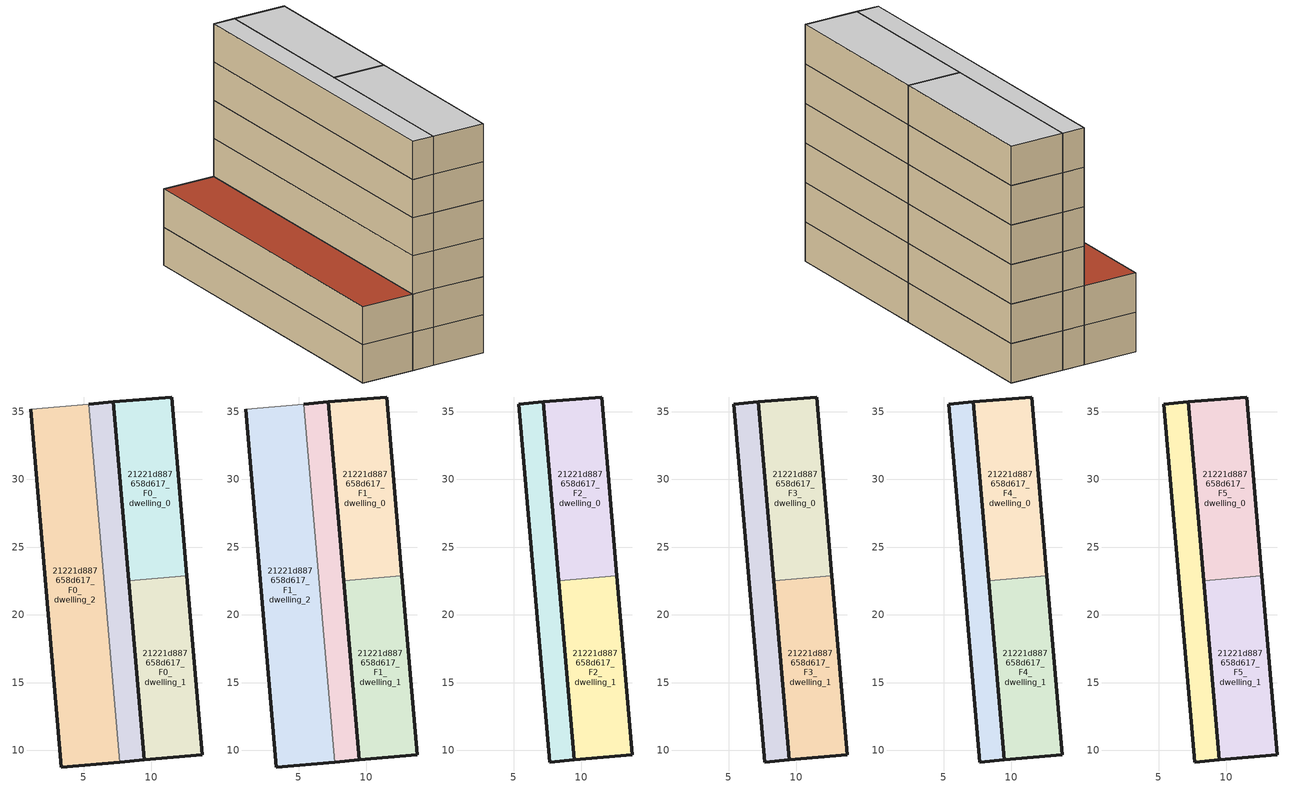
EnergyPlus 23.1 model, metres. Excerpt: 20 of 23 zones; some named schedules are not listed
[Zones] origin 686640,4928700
21221d887658d617_F0_dwelling_0
 floor ground (EU_floor_Construction): 12.62,22.87 11.49,36.08 7.19,35.71 8.32,22.5 z0
 wall outside (EU_wall_Construction): 8.32,22.5 7.19,35.71 11.49,36.08 12.62,22.87 z0:3
 wall to 21221d887658d617_F0_dwelling_1 (EU_wall_Construction): 12.62,22.87 8.32,22.5 z0:3
21221d887658d617_F0_dwelling_1
 floor ground (EU_floor_Construction): 13.76,9.67 12.62,22.87 8.32,22.5 9.45,9.3 z0
 wall outside (EU_wall_Construction): 12.62,22.87 13.76,9.67 9.45,9.3 8.32,22.5 z0:3
21221d887658d617_F0_dwelling_2
 floor ground (EU_floor_Construction): 7.66,9.14 5.39,35.56 1.09,35.19 3.36,8.77 z0
 wall outside (EU_wall_Construction): 7.66,9.14 3.36,8.77 1.09,35.19 z0:3
 wall adiabatic (EU_wall_Construction): 1.09,35.19 5.39,35.56 z0:3
 wall to 21221d887658d617_F0_circulation (EU_wall_Construction): 5.39,35.56 7.66,9.14 z0:3
21221d887658d617_F0_circulation
 floor ground (EU_floor_Construction): 9.45,9.3 7.19,35.71 5.39,35.56 7.66,9.14 z0
 wall outside (EU_wall_Construction): 5.39,35.56 7.19,35.71 9.45,9.3 7.66,9.14 z0:3
21221d887658d617_F1_dwelling_0
 floor to 21221d887658d617_F0_dwelling_0 (EU_floor_Construction): 12.62,22.87 11.49,36.08 7.19,35.71 8.32,22.5 z3
 wall outside (EU_wall_Construction): 8.32,22.5 7.19,35.71 11.49,36.08 12.62,22.87 z3:6
 wall to 21221d887658d617_F1_dwelling_1 (EU_wall_Construction): 12.62,22.87 8.32,22.5 z3:6
21221d887658d617_F1_dwelling_1
 floor to 21221d887658d617_F0_dwelling_1 (EU_floor_Construction): 13.75,9.67 12.62,22.87 8.32,22.5 9.45,9.3 z3
 wall outside (EU_wall_Construction): 12.62,22.87 13.76,9.67 9.45,9.3 8.32,22.5 z3:6
21221d887658d617_F1_dwelling_2
 floor to 21221d887658d617_F0_dwelling_2 (EU_floor_Construction): 7.66,9.14 5.39,35.56 1.09,35.19 3.36,8.77 z3
 wall outside (EU_wall_Construction): 7.66,9.14 3.36,8.77 1.09,35.19 z3:6
 wall adiabatic (EU_wall_Construction): 1.09,35.19 5.39,35.56 z3:6
 wall to 21221d887658d617_F1_circulation (EU_wall_Construction): 5.39,35.56 7.66,9.14 z3:6
 roof outside (EU_roof_Construction): 5.39,35.56 7.66,9.14 3.36,8.77 1.09,35.19 z6
21221d887658d617_F1_circulation
 floor to 21221d887658d617_F0_circulation (EU_floor_Construction): 9.45,9.3 7.19,35.71 5.39,35.56 7.66,9.14 z3
 wall outside (EU_wall_Construction): 5.39,35.56 7.19,35.71 9.45,9.3 7.66,9.14 z3:6
21221d887658d617_F2_dwelling_0
 floor to 21221d887658d617_F1_dwelling_0 (EU_floor_Construction): 12.62,22.87 11.49,36.08 7.19,35.71 8.32,22.5 z6
 wall outside (EU_wall_Construction): 8.32,22.5 7.19,35.71 11.49,36.08 12.62,22.87 z6:9
 wall to 21221d887658d617_F2_dwelling_1 (EU_wall_Construction): 12.62,22.87 8.32,22.5 z6:9
21221d887658d617_F2_dwelling_1
 floor to 21221d887658d617_F1_dwelling_1 (EU_floor_Construction): 13.75,9.67 12.62,22.87 8.32,22.5 9.45,9.3 z6
 wall outside (EU_wall_Construction): 12.62,22.87 13.76,9.67 9.45,9.3 8.32,22.5 z6:9
21221d887658d617_F2_circulation
 floor to 21221d887658d617_F1_circulation (EU_floor_Construction): 9.45,9.3 7.19,35.71 5.39,35.56 7.66,9.14 z6
 wall outside (EU_wall_Construction): 5.39,35.56 7.19,35.71 9.45,9.3 7.66,9.14 5.39,35.56 z6:9
21221d887658d617_F3_dwelling_0
 floor to 21221d887658d617_F2_dwelling_0 (EU_floor_Construction): 12.62,22.87 11.49,36.08 7.19,35.71 8.32,22.5 z9
 wall outside (EU_wall_Construction): 8.32,22.5 7.19,35.71 11.49,36.08 12.62,22.87 z9:12
 wall to 21221d887658d617_F3_dwelling_1 (EU_wall_Construction): 12.62,22.87 8.32,22.5 z9:12
21221d887658d617_F3_dwelling_1
 floor to 21221d887658d617_F2_dwelling_1 (EU_floor_Construction): 13.75,9.67 12.62,22.87 8.32,22.5 9.45,9.3 z9
 wall outside (EU_wall_Construction): 12.62,22.87 13.76,9.67 9.45,9.3 8.32,22.5 z9:12
21221d887658d617_F3_circulation
 floor to 21221d887658d617_F2_circulation (EU_floor_Construction): 9.45,9.3 7.19,35.71 5.39,35.56 7.66,9.14 z9
 wall outside (EU_wall_Construction): 5.39,35.56 7.19,35.71 9.45,9.3 7.66,9.14 5.39,35.56 z9:12
21221d887658d617_F4_dwelling_0
 floor to 21221d887658d617_F3_dwelling_0 (EU_floor_Construction): 12.62,22.87 11.49,36.08 7.19,35.71 8.32,22.5 z12
 wall outside (EU_wall_Construction): 8.32,22.5 7.19,35.71 11.49,36.08 12.62,22.87 z12:15
 wall to 21221d887658d617_F4_dwelling_1 (EU_wall_Construction): 12.62,22.87 8.32,22.5 z12:15
21221d887658d617_F4_dwelling_1
 floor to 21221d887658d617_F3_dwelling_1 (EU_floor_Construction): 13.75,9.67 12.62,22.87 8.32,22.5 9.45,9.3 z12
 wall outside (EU_wall_Construction): 12.62,22.87 13.76,9.67 9.45,9.3 8.32,22.5 z12:15
21221d887658d617_F4_circulation
 floor to 21221d887658d617_F3_circulation (EU_floor_Construction): 9.45,9.3 7.19,35.71 5.39,35.56 7.66,9.14 z12
 wall outside (EU_wall_Construction): 5.39,35.56 7.19,35.71 9.45,9.3 7.66,9.14 5.39,35.56 z12:15
21221d887658d617_F5_dwelling_0
 floor to 21221d887658d617_F4_dwelling_0 (EU_floor_Construction): 12.62,22.87 11.49,36.08 7.19,35.71 8.32,22.5 z15
 wall outside (EU_wall_Construction): 8.32,22.5 7.19,35.71 11.49,36.08 12.62,22.87 z15:18
 wall to 21221d887658d617_F5_dwelling_1 (EU_wall_Construction): 12.62,22.87 8.32,22.5 z15:18
 ceiling to 21221d887658d617_F6_dwelling_0 (EU_floor_Construction): 11.49,36.08 12.62,22.87 8.32,22.5 7.19,35.71 z18
21221d887658d617_F5_dwelling_1
 floor to 21221d887658d617_F4_dwelling_1 (EU_floor_Construction): 13.75,9.67 12.62,22.87 8.32,22.5 9.45,9.3 z15
 wall outside (EU_wall_Construction): 12.62,22.87 13.76,9.67 9.45,9.3 8.32,22.5 z15:18
 ceiling to 21221d887658d617_F6_dwelling_1 (EU_floor_Construction): 12.62,22.87 13.75,9.67 9.45,9.3 8.32,22.5 z18
21221d887658d617_F5_circulation
 floor to 21221d887658d617_F4_circulation (EU_floor_Construction): 9.45,9.3 7.19,35.71 5.39,35.56 7.66,9.14 z15
 wall outside (EU_wall_Construction): 5.39,35.56 7.19,35.71 9.45,9.3 7.66,9.14 5.39,35.56 z15:18
 ceiling to 21221d887658d617_F6_circulation (EU_floor_Construction): 7.19,35.71 9.45,9.3 7.66,9.14 5.39,35.56 z18
[Building]
EU S2 Campaign: North Axis=0; Terrain=City; Solar Distribution=FullExterior
[Site:Location]
Bologna: Latitude=44.5; Longitude=11.25; Time Zone=1; Elevation=37
[SizingPeriod:WeatherFileDays]
AnnualSizingPeriod: Begin Month=1; Begin Day of Month=1; End Month=12; End Day of Month=31; Day of Week for Start Day=Monday; Use Weather File Daylight Saving Period=No; Use Weather File Rain and Snow Indicators=No
[MATERIAL]
EU_InternalMass_Material: Roughness=MediumRough; Thickness=0.1; Conductivity=1; Density=1800; Specific Heat=900; Thermal Absorptance=0.9; Solar Absorptance=0.7; Visible Absorptance=0.7
[MATERIAL:NOMASS] Roughness=MediumRough; Thermal Absorptance=0.9; Solar Absorptance=0.7; Visible Absorptance=0.7
Name | Thermal Resistance
EU_wall_NoMass | 0.905828
EU_roof_NoMass | 0.37593
EU_floor_NoMass | 0.67114
[CONSTRUCTION]
EU_wall_Construction: EU_wall_NoMass
EU_roof_Construction: EU_roof_NoMass
EU_floor_Construction: EU_floor_NoMass
EU_InternalMass_Construction: EU_InternalMass_Material
[ZONE] Type=1; Multiplier=1; Ceiling Height=autocalculate; Floor Area=autocalculate; Part of Total Floor Area=Yes
Name | Volume
21221d887658d617_F0_dwelling_0; 21221d887658d617_F1_dwelling_0; 21221d887658d617_F2_dwelling_0; 21221d887658d617_F3_dwelling_0; 21221d887658d617_F4_dwelling_0; 21221d887658d617_F5_dwelling_0; 21221d887658d617_F0_dwelling_1 | 171.752
21221d887658d617_F1_dwelling_1; 21221d887658d617_F2_dwelling_1; 21221d887658d617_F3_dwelling_1; 21221d887658d617_F4_dwelling_1; 21221d887658d617_F5_dwelling_1 | 171.751
21221d887658d617_F0_dwelling_2; 21221d887658d617_F1_dwelling_2 | 343.5
21221d887658d617_F0_circulation; 21221d887658d617_F1_circulation; 21221d887658d617_F2_circulation; 21221d887658d617_F3_circulation; 21221d887658d617_F4_circulation; 21221d887658d617_F5_circulation | 143.134
[INTERNALMASS] Construction=EU_InternalMass_Construction
Name | Zone or ZoneList | Surface Area
21221d887658d617_F0_dwelling_0_EU_InternalMass | 21221d887658d617_F0_dwelling_0 | 57.2448
21221d887658d617_F0_dwelling_1_EU_InternalMass | 21221d887658d617_F0_dwelling_1 | 57.2448
21221d887658d617_F0_dwelling_2_EU_InternalMass | 21221d887658d617_F0_dwelling_2 | 114.49
21221d887658d617_F1_dwelling_0_EU_InternalMass | 21221d887658d617_F1_dwelling_0 | 57.2448
21221d887658d617_F1_dwelling_1_EU_InternalMass | 21221d887658d617_F1_dwelling_1 | 57.2448
21221d887658d617_F1_dwelling_2_EU_InternalMass | 21221d887658d617_F1_dwelling_2 | 114.49
21221d887658d617_F2_dwelling_0_EU_InternalMass | 21221d887658d617_F2_dwelling_0 | 125.899
21221d887658d617_F2_dwelling_1_EU_InternalMass | 21221d887658d617_F2_dwelling_1 | 125.899
21221d887658d617_F3_dwelling_0_EU_InternalMass | 21221d887658d617_F3_dwelling_0 | 125.899
21221d887658d617_F3_dwelling_1_EU_InternalMass | 21221d887658d617_F3_dwelling_1 | 125.899
21221d887658d617_F4_dwelling_0_EU_InternalMass | 21221d887658d617_F4_dwelling_0 | 125.899
21221d887658d617_F4_dwelling_1_EU_InternalMass | 21221d887658d617_F4_dwelling_1 | 125.899
21221d887658d617_F5_dwelling_0_EU_InternalMass | 21221d887658d617_F5_dwelling_0 | 125.899
21221d887658d617_F5_dwelling_1_EU_InternalMass | 21221d887658d617_F5_dwelling_1 | 125.899
[OTHEREQUIPMENT] Fuel Type=Electricity; Design Level Calculation Method=Watts/Area; Power per Zone Floor Area=1; Fraction Latent=0; Fraction Radiant=0; Fraction Lost=0; Carbon Dioxide Generation Rate=0; EndUse Subcategory=EU_Step8_InternalGains
Name | Zone or ZoneList or Space or SpaceList | Schedule
EU_Step8_InternalGain_21221d887658d617_F0_dwelling_0_f000 | 21221d887658d617_F0_dwelling_0 | EU_Step8_GainSchedule_21221d887658d617_F0_dwelling_0_f000
EU_Step8_InternalGain_21221d887658d617_F0_dwelling_1_f000 | 21221d887658d617_F0_dwelling_1 | EU_Step8_GainSchedule_21221d887658d617_F0_dwelling_1_f000
EU_Step8_InternalGain_21221d887658d617_F0_dwelling_2_f000 | 21221d887658d617_F0_dwelling_2 | EU_Step8_GainSchedule_21221d887658d617_F0_dwelling_2_f000
EU_Step8_InternalGain_21221d887658d617_F1_dwelling_0_f000 | 21221d887658d617_F1_dwelling_0 | EU_Step8_GainSchedule_21221d887658d617_F1_dwelling_0_f000
EU_Step8_InternalGain_21221d887658d617_F1_dwelling_1_f000 | 21221d887658d617_F1_dwelling_1 | EU_Step8_GainSchedule_21221d887658d617_F1_dwelling_1_f000
EU_Step8_InternalGain_21221d887658d617_F1_dwelling_2_f000 | 21221d887658d617_F1_dwelling_2 | EU_Step8_GainSchedule_21221d887658d617_F1_dwelling_2_f000
EU_Step8_InternalGain_21221d887658d617_F2_dwelling_0_f000 | 21221d887658d617_F2_dwelling_0 | EU_Step8_GainSchedule_21221d887658d617_F2_dwelling_0_f000
EU_Step8_InternalGain_21221d887658d617_F2_dwelling_1_f000 | 21221d887658d617_F2_dwelling_1 | EU_Step8_GainSchedule_21221d887658d617_F2_dwelling_1_f000
EU_Step8_InternalGain_21221d887658d617_F3_dwelling_0_f000 | 21221d887658d617_F3_dwelling_0 | EU_Step8_GainSchedule_21221d887658d617_F3_dwelling_0_f000
EU_Step8_InternalGain_21221d887658d617_F3_dwelling_1_f000 | 21221d887658d617_F3_dwelling_1 | EU_Step8_GainSchedule_21221d887658d617_F3_dwelling_1_f000
EU_Step8_InternalGain_21221d887658d617_F4_dwelling_0_f000 | 21221d887658d617_F4_dwelling_0 | EU_Step8_GainSchedule_21221d887658d617_F4_dwelling_0_f000
EU_Step8_InternalGain_21221d887658d617_F4_dwelling_1_f000 | 21221d887658d617_F4_dwelling_1 | EU_Step8_GainSchedule_21221d887658d617_F4_dwelling_1_f000
EU_Step8_InternalGain_21221d887658d617_F5_dwelling_0_f000 | 21221d887658d617_F5_dwelling_0 | EU_Step8_GainSchedule_21221d887658d617_F5_dwelling_0_f000
EU_Step8_InternalGain_21221d887658d617_F5_dwelling_1_f000 | 21221d887658d617_F5_dwelling_1 | EU_Step8_GainSchedule_21221d887658d617_F5_dwelling_1_f000
[ZONEINFILTRATION:DESIGNFLOWRATE] Schedule=EU_AlwaysOn; Design Flow Rate Calculation Method=Flow/Area; Flow Rate per Floor Area=0.0005; Constant Term Coefficient=1; Temperature Term Coefficient=0; Velocity Term Coefficient=0; Velocity Squared Term Coefficient=0
Name | Zone or ZoneList or Space or SpaceList
EU_Circulation_Infiltration_21221d887658d617_F0_circulation | 21221d887658d617_F0_circulation
EU_Circulation_Infiltration_21221d887658d617_F1_circulation | 21221d887658d617_F1_circulation
EU_Circulation_Infiltration_21221d887658d617_F2_circulation | 21221d887658d617_F2_circulation
EU_Circulation_Infiltration_21221d887658d617_F3_circulation | 21221d887658d617_F3_circulation
EU_Circulation_Infiltration_21221d887658d617_F4_circulation | 21221d887658d617_F4_circulation
EU_Circulation_Infiltration_21221d887658d617_F5_circulation | 21221d887658d617_F5_circulation
[ZONEVENTILATION:DESIGNFLOWRATE] Schedule=EU_AlwaysOn; Design Flow Rate Calculation Method=AirChanges/Hour; Air Changes per Hour=0.73129; Ventilation Type=Natural; Fan Pressure Rise=0; Fan Total Efficiency=1; Constant Term Coefficient=1; Temperature Term Coefficient=0; Velocity Term Coefficient=0; Velocity Squared Term Coefficient=0; Minimum Indoor Temperature=-100; Maximum Indoor Temperature=100; Delta Temperature=-100; Minimum Outdoor Temperature=-100; Maximum Outdoor Temperature=100; Maximum Wind Speed=40
Name | Zone or ZoneList or Space or SpaceList
EU_ConstantAir_21221d887658d617_F0_dwelling_0 | 21221d887658d617_F0_dwelling_0
EU_ConstantAir_21221d887658d617_F0_dwelling_1 | 21221d887658d617_F0_dwelling_1
EU_ConstantAir_21221d887658d617_F0_dwelling_2 | 21221d887658d617_F0_dwelling_2
EU_ConstantAir_21221d887658d617_F1_dwelling_0 | 21221d887658d617_F1_dwelling_0
EU_ConstantAir_21221d887658d617_F1_dwelling_1 | 21221d887658d617_F1_dwelling_1
EU_ConstantAir_21221d887658d617_F1_dwelling_2 | 21221d887658d617_F1_dwelling_2
EU_ConstantAir_21221d887658d617_F2_dwelling_0 | 21221d887658d617_F2_dwelling_0
EU_ConstantAir_21221d887658d617_F2_dwelling_1 | 21221d887658d617_F2_dwelling_1
EU_ConstantAir_21221d887658d617_F3_dwelling_0 | 21221d887658d617_F3_dwelling_0
EU_ConstantAir_21221d887658d617_F3_dwelling_1 | 21221d887658d617_F3_dwelling_1
EU_ConstantAir_21221d887658d617_F4_dwelling_0 | 21221d887658d617_F4_dwelling_0
EU_ConstantAir_21221d887658d617_F4_dwelling_1 | 21221d887658d617_F4_dwelling_1
EU_ConstantAir_21221d887658d617_F5_dwelling_0 | 21221d887658d617_F5_dwelling_0
EU_ConstantAir_21221d887658d617_F5_dwelling_1 | 21221d887658d617_F5_dwelling_1
[HVACTEMPLATE:THERMOSTAT] Constant Heating Setpoint=20; Constant Cooling Setpoint=50
EU_HeatOnly_21221d887658d617_F0_dwelling_0; EU_HeatOnly_21221d887658d617_F0_dwelling_1; EU_HeatOnly_21221d887658d617_F0_dwelling_2; EU_HeatOnly_21221d887658d617_F1_dwelling_0; EU_HeatOnly_21221d887658d617_F1_dwelling_1; EU_HeatOnly_21221d887658d617_F1_dwelling_2; EU_HeatOnly_21221d887658d617_F2_dwelling_0; EU_HeatOnly_21221d887658d617_F2_dwelling_1; EU_HeatOnly_21221d887658d617_F3_dwelling_0; EU_HeatOnly_21221d887658d617_F3_dwelling_1; EU_HeatOnly_21221d887658d617_F4_dwelling_0; EU_HeatOnly_21221d887658d617_F4_dwelling_1; EU_HeatOnly_21221d887658d617_F5_dwelling_0; EU_HeatOnly_21221d887658d617_F5_dwelling_1; EU_HeatOnly_21221d887658d617_F6_dwelling_0; EU_HeatOnly_21221d887658d617_F6_dwelling_1
[HVACTEMPLATE:ZONE:IDEALLOADSAIRSYSTEM] System Availability Schedule=EU_AlwaysOn; Maximum Heating Supply Air Temperature=50; Minimum Cooling Supply Air Temperature=13; Maximum Heating Supply Air Humidity Ratio=0.0156; Minimum Cooling Supply Air Humidity Ratio=0.0077; Heating Limit=NoLimit; Cooling Limit=NoLimit; Heating Availability Schedule=EU_AlwaysOn; Cooling Availability Schedule=EU_CoolingOff; Dehumidification Control Type=ConstantSensibleHeatRatio; Cooling Sensible Heat Ratio=0.7; Dehumidification Setpoint=60; Humidification Control Type=None; Humidification Setpoint=30; Outdoor Air Method=None; Outdoor Air Flow Rate per Person=0.00944; Outdoor Air Flow Rate per Zone Floor Area=0; Outdoor Air Flow Rate per Zone=0; Demand Controlled Ventilation Type=None; Outdoor Air Economizer Type=NoEconomizer; Heat Recovery Type=None; Sensible Heat Recovery Effectiveness=0.7; Latent Heat Recovery Effectiveness=0.65
Name | Template Thermostat
21221d887658d617_F0_dwelling_0 | EU_HeatOnly_21221d887658d617_F0_dwelling_0
21221d887658d617_F0_dwelling_1 | EU_HeatOnly_21221d887658d617_F0_dwelling_1
21221d887658d617_F0_dwelling_2 | EU_HeatOnly_21221d887658d617_F0_dwelling_2
21221d887658d617_F1_dwelling_0 | EU_HeatOnly_21221d887658d617_F1_dwelling_0
21221d887658d617_F1_dwelling_1 | EU_HeatOnly_21221d887658d617_F1_dwelling_1
21221d887658d617_F1_dwelling_2 | EU_HeatOnly_21221d887658d617_F1_dwelling_2
21221d887658d617_F2_dwelling_0 | EU_HeatOnly_21221d887658d617_F2_dwelling_0
21221d887658d617_F2_dwelling_1 | EU_HeatOnly_21221d887658d617_F2_dwelling_1
21221d887658d617_F3_dwelling_0 | EU_HeatOnly_21221d887658d617_F3_dwelling_0
21221d887658d617_F3_dwelling_1 | EU_HeatOnly_21221d887658d617_F3_dwelling_1
21221d887658d617_F4_dwelling_0 | EU_HeatOnly_21221d887658d617_F4_dwelling_0
21221d887658d617_F4_dwelling_1 | EU_HeatOnly_21221d887658d617_F4_dwelling_1
21221d887658d617_F5_dwelling_0 | EU_HeatOnly_21221d887658d617_F5_dwelling_0
21221d887658d617_F5_dwelling_1 | EU_HeatOnly_21221d887658d617_F5_dwelling_1
[SIZING:ZONE] Zone Cooling Design Supply Air Temperature Input Method=SupplyAirTemperature; Zone Cooling Design Supply Air Temperature=13; Zone Heating Design Supply Air Temperature Input Method=SupplyAirTemperature; Zone Heating Design Supply Air Temperature=50; Zone Cooling Design Supply Air Humidity Ratio=0.008; Zone Heating Design Supply Air Humidity Ratio=0.008; Cooling Design Air Flow Method=DesignDay; Cooling Design Air Flow Rate=0; Cooling Minimum Air Flow per Zone Floor Area=0.000762; Cooling Minimum Air Flow=0; Cooling Minimum Air Flow Fraction=0.2; Heating Design Air Flow Method=DesignDay; Heating Design Air Flow Rate=0; Heating Maximum Air Flow per Zone Floor Area=0.002032; Heating Maximum Air Flow=0.141576; Heating Maximum Air Flow Fraction=0.3; Account for Dedicated Outdoor Air System=No; Dedicated Outdoor Air System Control Strategy=NeutralSupplyAir; Dedicated Outdoor Air Low Setpoint Temperature for Design=autosize; Dedicated Outdoor Air High Setpoint Temperature for Design=autosize; Zone Load Sizing Method=Sensible Load Only No Latent Load; Zone Latent Cooling Design Supply Air Humidity Ratio Input Method=HumidityRatioDifference; Zone Cooling Design Supply Air Humidity Ratio Difference=0.005; Zone Latent Heating Design Supply Air Humidity Ratio Input Method=HumidityRatioDifference; Zone Humidification Design Supply Air Humidity Ratio Difference=0.005
21221d887658d617_F0_dwelling_0; 21221d887658d617_F0_dwelling_1; 21221d887658d617_F0_dwelling_2; 21221d887658d617_F1_dwelling_0; 21221d887658d617_F1_dwelling_1; 21221d887658d617_F1_dwelling_2; 21221d887658d617_F2_dwelling_0; 21221d887658d617_F2_dwelling_1; 21221d887658d617_F3_dwelling_0; 21221d887658d617_F3_dwelling_1; 21221d887658d617_F4_dwelling_0; 21221d887658d617_F4_dwelling_1; 21221d887658d617_F5_dwelling_0; 21221d887658d617_F5_dwelling_1
[SCHEDULE:FILE] Column Number=1; Rows to Skip at Top=0; Number of Hours of Data=8760; Column Separator=Comma; Interpolate to Timestep=No; Minutes per Item=60; Adjust Schedule for Daylight Savings=Yes
Name | File
EU_Step8_GainSchedule_21221d887658d617_F0_dwelling_0_f000 | ../../schedules/21221d887658d617/21221d887658d617_F0_dwelling_0_f000_gain.csv
EU_Step8_GainSchedule_21221d887658d617_F0_dwelling_1_f000 | ../../schedules/21221d887658d617/21221d887658d617_F0_dwelling_1_f000_gain.csv
EU_Step8_GainSchedule_21221d887658d617_F0_dwelling_2_f000 | ../../schedules/21221d887658d617/21221d887658d617_F0_dwelling_2_f000_gain.csv
EU_Step8_GainSchedule_21221d887658d617_F1_dwelling_0_f000 | ../../schedules/21221d887658d617/21221d887658d617_F1_dwelling_0_f000_gain.csv
EU_Step8_GainSchedule_21221d887658d617_F1_dwelling_1_f000 | ../../schedules/21221d887658d617/21221d887658d617_F1_dwelling_1_f000_gain.csv
EU_Step8_GainSchedule_21221d887658d617_F1_dwelling_2_f000 | ../../schedules/21221d887658d617/21221d887658d617_F1_dwelling_2_f000_gain.csv
